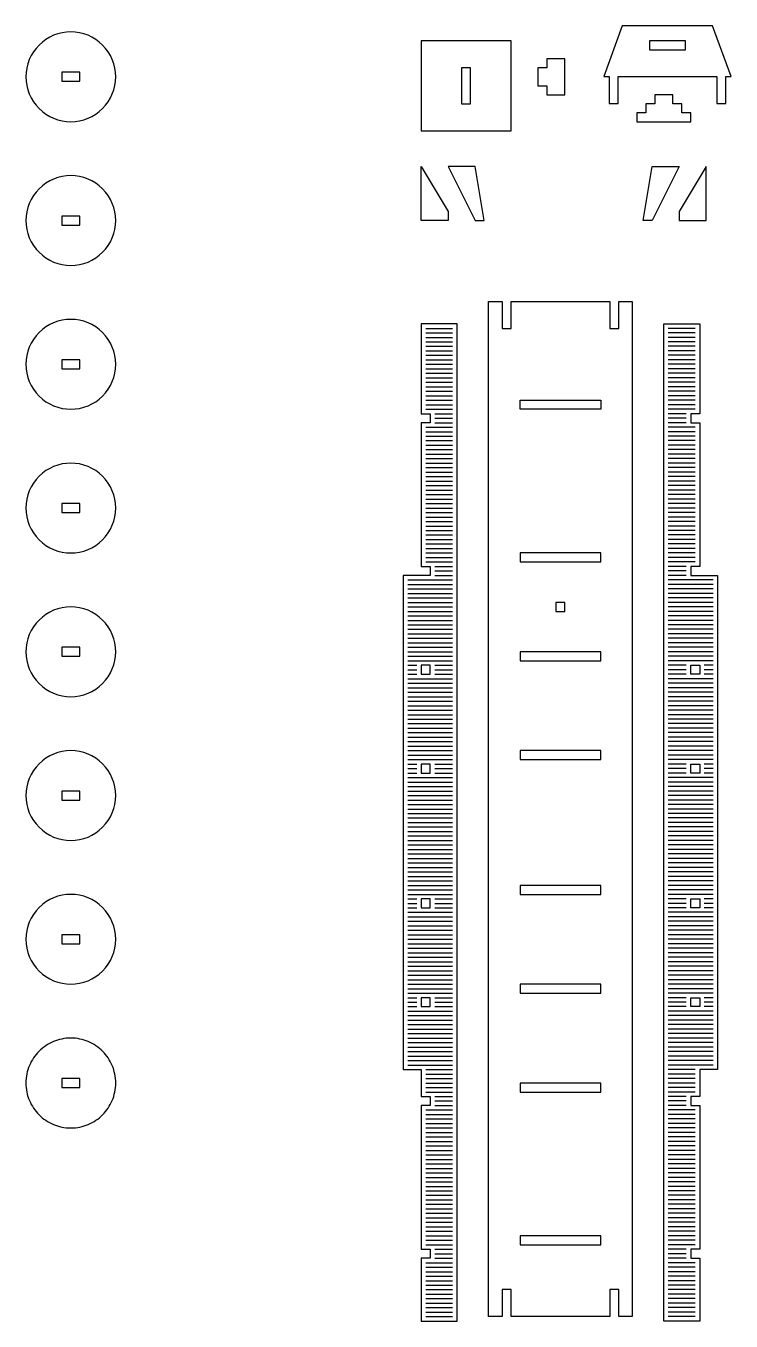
# Model space of a CAD drawing. Extents: x -80 to 87, y -38 to 108.
# Drawn here: x 48 to 87.2, y 36.1 to 108.2 of the extents above; entities that cross this region are included whole.
import ezdxf

# ---------------------------------------------------------------- set-up
doc = ezdxf.new("R2010")
doc.units = 0
doc.header["$MEASUREMENT"] = 0
doc.layers.get('0').update_dxf_attribs({"linetype": 'CONTINUOUS'})
doc.layers.add('ENGRAVE', color=1, linetype='CONTINUOUS')

msp = doc.modelspace()

# ---------------------------------------------------------------- linework, layer by layer
for points in [[(80.455, 103.885), (80.955, 103.885), (80.955, 105.385), (86.455, 105.385), (86.455, 103.885), (86.955, 103.885), (86.955, 105.385), (87.248, 105.389), (86.222, 108.208), (81.188, 108.208), (80.162, 105.389), (80.455, 105.385)], [(75, 107.375), (70, 107.375), (70, 102.375), (75, 102.375)], [(82.705, 106.885), (84.705, 106.885), (84.705, 107.385), (82.705, 107.385)], [(78, 104.375), (78, 106.375), (77, 106.375), (77, 105.875), (76.5, 105.875), (76.5, 104.875), (77, 104.875), (77, 104.375)], [(51, 105.625), (50, 105.625), (50, 105.125), (51, 105.125)], [(72.25, 105.875), (72.25, 103.875), (72.75, 103.875), (72.75, 105.875)], [(82, 102.875), (85, 102.875), (85, 103.375), (84.5, 103.375), (84.5, 103.875), (84, 103.875), (84, 104.375), (83, 104.375), (83, 103.875), (82.5, 103.875), (82.5, 103.375), (82, 103.375)], [(70, 100.375), (71.5, 97.875), (71.5, 97.375), (70, 97.375)], [(71.5, 100.375), (73, 97.375), (73.5, 97.375), (73, 100.375)], [(84.352, 100.375), (82.852, 97.375), (82.352, 97.375), (82.852, 100.375)], [(85.852, 100.375), (84.352, 97.875), (84.352, 97.375), (85.852, 97.375)], [(51, 97.625), (50, 97.625), (50, 97.125), (51, 97.125)], [(73.75, 92.873), (74.5, 92.873), (74.5, 91.373), (75, 91.373), (75, 92.873), (80.5, 92.873), (80.5, 91.373), (81, 91.373), (81, 92.873), (81.75, 92.873), (81.75, 36.375), (81, 36.375), (81, 37.875), (80.5, 37.875), (80.5, 36.375), (75, 36.375), (75, 37.875), (74.5, 37.875), (74.5, 36.375), (73.75, 36.375)], [(72, 91.625), (70, 91.625), (70, 86.625), (70.5, 86.625), (70.5, 86.125), (70, 86.125), (70, 78.125), (70.5, 78.125), (70.5, 77.625), (70, 77.625), (69, 77.625), (69, 50.125), (70, 50.125), (70, 48.625), (70.5, 48.625), (70.5, 48.125), (70, 48.125), (70, 40.125), (70.5, 40.125), (70.5, 39.625), (70, 39.625), (70, 36.125), (72, 36.125)], [(83.5, 91.625), (85.5, 91.625), (85.5, 86.625), (85, 86.625), (85, 86.125), (85.5, 86.125), (85.5, 78.125), (85, 78.125), (85, 77.625), (85.5, 77.625), (86.5, 77.625), (86.5, 50.125), (85.5, 50.125), (85.5, 48.625), (85, 48.625), (85, 48.125), (85.5, 48.125), (85.5, 40.125), (85, 40.125), (85, 39.625), (85.5, 39.625), (85.5, 36.125), (83.5, 36.125)], [(51, 89.625), (50, 89.625), (50, 89.125), (51, 89.125)], [(75.5, 87.375), (80, 87.375), (80, 86.875), (75.5, 86.875)], [(51, 81.625), (50, 81.625), (50, 81.125), (51, 81.125)], [(75.5, 78.875), (75.5, 78.375), (80, 78.375), (80, 78.875)], [(77.5, 76.125), (77.5, 75.625), (78, 75.625), (78, 76.125)], [(51, 73.625), (50, 73.625), (50, 73.125), (51, 73.125)], [(75.5, 73.375), (75.5, 72.875), (80, 72.875), (80, 73.375)], [(70.5, 72.125), (70.5, 72.625), (70.5, 72.625), (70.5, 72.625), (70, 72.625), (70, 72.125)], [(85, 72.125), (85, 72.625), (85, 72.625), (85, 72.625), (85.5, 72.625), (85.5, 72.125)], [(75.5, 67.875), (75.5, 67.375), (80, 67.375), (80, 67.875)], [(70.5, 66.625), (70.5, 67.125), (70, 67.125), (70, 66.625)], [(85, 66.625), (85, 67.125), (85.5, 67.125), (85.5, 66.625)], [(51, 65.625), (50, 65.625), (50, 65.125), (51, 65.125)], [(75.5, 60.375), (75.5, 59.875), (80, 59.875), (80, 60.375)], [(70.5, 59.125), (70.5, 59.625), (70, 59.625), (70, 59.125)], [(85, 59.125), (85, 59.625), (85.5, 59.625), (85.5, 59.125)], [(51, 57.625), (50, 57.625), (50, 57.125), (51, 57.125)], [(75.5, 54.875), (75.5, 54.375), (80, 54.375), (80, 54.875)], [(70.5, 53.625), (70.5, 54.125), (70, 54.125), (70, 53.625)], [(85, 53.625), (85, 54.125), (85.5, 54.125), (85.5, 53.625)], [(53, 49.375), (52.997, 49.504), (52.987, 49.63), (52.971, 49.755), (52.949, 49.879), (52.921, 49.999), (52.888, 50.118), (52.848, 50.234), (52.803, 50.348), (52.753, 50.458), (52.698, 50.566), (52.638, 50.671), (52.573, 50.772), (52.503, 50.87), (52.429, 50.965), (52.35, 51.055), (52.267, 51.142), (52.181, 51.225), (52.09, 51.304), (51.995, 51.378), (51.897, 51.448), (51.796, 51.513), (51.691, 51.573), (51.583, 51.628), (51.473, 51.678), (51.359, 51.723), (51.243, 51.763), (51.124, 51.796), (51.004, 51.824), (50.881, 51.846), (50.755, 51.862), (50.629, 51.872), (50.5, 51.875), (50.372, 51.872), (50.245, 51.862), (50.12, 51.846), (49.997, 51.824), (49.876, 51.796), (49.757, 51.763), (49.641, 51.723), (49.527, 51.678), (49.417, 51.628), (49.309, 51.573), (49.204, 51.513), (49.103, 51.448), (49.005, 51.378), (48.91, 51.304), (48.82, 51.225), (48.733, 51.142), (48.65, 51.055), (48.571, 50.965), (48.497, 50.87), (48.427, 50.772), (48.362, 50.671), (48.302, 50.566), (48.247, 50.458), (48.197, 50.348), (48.152, 50.234), (48.113, 50.118), (48.079, 49.999), (48.051, 49.879), (48.029, 49.755), (48.013, 49.63), (48.003, 49.504), (48, 49.375), (48.003, 49.246), (48.013, 49.12), (48.029, 48.995), (48.051, 48.872), (48.079, 48.751), (48.113, 48.632), (48.152, 48.516), (48.197, 48.402), (48.247, 48.292), (48.302, 48.184), (48.362, 48.079), (48.427, 47.978), (48.497, 47.88), (48.571, 47.785), (48.65, 47.695), (48.733, 47.608), (48.82, 47.525), (48.91, 47.446), (49.005, 47.372), (49.103, 47.302), (49.204, 47.237), (49.309, 47.177), (49.417, 47.122), (49.527, 47.072), (49.641, 47.027), (49.757, 46.988), (49.876, 46.954), (49.997, 46.926), (50.12, 46.904), (50.245, 46.888), (50.372, 46.878), (50.5, 46.875), (50.629, 46.878), (50.755, 46.888), (50.881, 46.904), (51.004, 46.926), (51.124, 46.954), (51.243, 46.988), (51.359, 47.027), (51.473, 47.072), (51.583, 47.122), (51.691, 47.177), (51.796, 47.237), (51.897, 47.302), (51.995, 47.372), (52.09, 47.446), (52.181, 47.525), (52.267, 47.608), (52.35, 47.695), (52.429, 47.785), (52.503, 47.88), (52.573, 47.978), (52.638, 48.079), (52.698, 48.184), (52.753, 48.292), (52.803, 48.402), (52.848, 48.516), (52.888, 48.632), (52.921, 48.751), (52.949, 48.872), (52.971, 48.995), (52.987, 49.12), (52.997, 49.246)], [(51, 49.625), (50, 49.625), (50, 49.125), (51, 49.125)], [(75.5, 49.375), (75.5, 48.875), (80, 48.875), (80, 49.375)], [(75.5, 40.875), (75.5, 40.375), (80, 40.375), (80, 40.875)]]:
    msp.add_lwpolyline(points, close=True)
for points in [[(53, 105.375, 0.414239), (50.5, 107.875, 0.414239), (48, 105.375, 0.414239), (50.5, 102.875, 0.414239)], [(53, 97.375, 0.414239), (50.5, 99.875, 0.414239), (48, 97.375, 0.414239), (50.5, 94.875, 0.414239)], [(53, 89.375, 0.414239), (50.5, 91.875, 0.414239), (48, 89.375, 0.414239), (50.5, 86.875, 0.414239)], [(53, 81.375, 0.414239), (50.5, 83.875, 0.414239), (48, 81.375, 0.414239), (50.5, 78.875, 0.414239)], [(53, 73.375, 0.414239), (50.5, 75.875, 0.414239), (48, 73.375, 0.414239), (50.5, 70.875, 0.414239)], [(53, 65.375, 0.414239), (50.5, 67.875, 0.414239), (48, 65.375, 0.414239), (50.5, 62.875, 0.414239)], [(53, 57.375, 0.414239), (50.5, 59.875, 0.414239), (48, 57.375, 0.414239), (50.5, 54.875, 0.414239)]]:
    msp.add_lwpolyline(points, format="xyb", close=True)
at = {"layer": 'ENGRAVE'}
for points in [[(70.25, 91.375), (71.75, 91.375)], [(70.25, 91.125), (71.75, 91.125)], [(70.25, 90.875), (71.75, 90.875)], [(85.25, 91.375), (83.75, 91.375)], [(85.25, 91.125), (83.75, 91.125)], [(85.25, 90.875), (83.75, 90.875)], [(70.25, 90.625), (71.75, 90.625)], [(70.25, 90.375), (71.75, 90.375)], [(70.25, 90.125), (71.75, 90.125)], [(85.25, 90.625), (83.75, 90.625)], [(85.25, 90.375), (83.75, 90.375)], [(85.25, 90.125), (83.75, 90.125)], [(70.25, 89.875), (71.75, 89.875)], [(70.25, 89.625), (71.75, 89.625)], [(85.25, 89.875), (83.75, 89.875)], [(85.25, 89.625), (83.75, 89.625)], [(70.25, 89.375), (71.75, 89.375)], [(70.25, 89.125), (71.75, 89.125)], [(70.25, 88.875), (71.75, 88.875)], [(85.25, 89.375), (83.75, 89.375)], [(85.25, 89.125), (83.75, 89.125)], [(85.25, 88.875), (83.75, 88.875)], [(70.25, 88.625), (71.75, 88.625)], [(70.25, 88.375), (71.75, 88.375)], [(70.25, 88.125), (71.75, 88.125)], [(85.25, 88.625), (83.75, 88.625)], [(85.25, 88.375), (83.75, 88.375)], [(85.25, 88.125), (83.75, 88.125)], [(70.25, 87.875), (71.75, 87.875)], [(70.25, 87.625), (71.75, 87.625)], [(70.25, 87.375), (71.75, 87.375)], [(85.25, 87.875), (83.75, 87.875)], [(85.25, 87.625), (83.75, 87.625)], [(85.25, 87.375), (83.75, 87.375)], [(70.25, 87.125), (71.75, 87.125)], [(70.25, 86.875), (71.75, 86.875)], [(70.75, 86.625), (71.75, 86.625)], [(85.25, 87.125), (83.75, 87.125)], [(85.25, 86.875), (83.75, 86.875)], [(84.75, 86.625), (83.75, 86.625)], [(70.25, 85.875), (71.75, 85.875)], [(70.75, 86.375), (71.75, 86.375)], [(70.75, 86.125), (71.75, 86.125)], [(84.75, 86.375), (83.75, 86.375)], [(84.75, 86.125), (83.75, 86.125)], [(85.25, 85.875), (83.75, 85.875)], [(70.25, 85.625), (71.75, 85.625)], [(70.25, 85.375), (71.75, 85.375)], [(70.25, 85.125), (71.75, 85.125)], [(85.25, 85.625), (83.75, 85.625)], [(85.25, 85.375), (83.75, 85.375)], [(85.25, 85.125), (83.75, 85.125)], [(70.25, 84.875), (71.75, 84.875)], [(70.25, 84.625), (71.75, 84.625)], [(70.25, 84.375), (71.75, 84.375)], [(85.25, 84.875), (83.75, 84.875)], [(85.25, 84.625), (83.75, 84.625)], [(85.25, 84.375), (83.75, 84.375)], [(70.25, 84.125), (71.75, 84.125)], [(70.25, 83.875), (71.75, 83.875)], [(70.25, 83.625), (71.75, 83.625)], [(85.25, 84.125), (83.75, 84.125)], [(85.25, 83.875), (83.75, 83.875)], [(85.25, 83.625), (83.75, 83.625)], [(70.25, 83.375), (71.75, 83.375)], [(70.25, 83.125), (71.75, 83.125)], [(85.25, 83.375), (83.75, 83.375)], [(85.25, 83.125), (83.75, 83.125)], [(70.25, 82.875), (71.75, 82.875)], [(70.25, 82.625), (71.75, 82.625)], [(70.25, 82.375), (71.75, 82.375)], [(85.25, 82.875), (83.75, 82.875)], [(85.25, 82.625), (83.75, 82.625)], [(85.25, 82.375), (83.75, 82.375)], [(70.25, 82.125), (71.75, 82.125)], [(70.25, 81.875), (71.75, 81.875)], [(70.25, 81.625), (71.75, 81.625)], [(85.25, 82.125), (83.75, 82.125)], [(85.25, 81.875), (83.75, 81.875)], [(85.25, 81.625), (83.75, 81.625)], [(70.25, 81.375), (71.75, 81.375)], [(70.25, 81.125), (71.75, 81.125)], [(70.25, 80.875), (71.75, 80.875)], [(85.25, 81.375), (83.75, 81.375)], [(85.25, 81.125), (83.75, 81.125)], [(85.25, 80.875), (83.75, 80.875)], [(70.25, 80.625), (71.75, 80.625)], [(70.25, 80.375), (71.75, 80.375)], [(70.25, 80.125), (71.75, 80.125)], [(85.25, 80.625), (83.75, 80.625)], [(85.25, 80.375), (83.75, 80.375)], [(85.25, 80.125), (83.75, 80.125)], [(70.25, 79.875), (71.75, 79.875)], [(70.25, 79.625), (71.75, 79.625)], [(70.25, 79.375), (71.75, 79.375)], [(85.25, 79.875), (83.75, 79.875)], [(85.25, 79.625), (83.75, 79.625)], [(85.25, 79.375), (83.75, 79.375)], [(70.25, 79.125), (71.75, 79.125)], [(70.25, 78.875), (71.75, 78.875)], [(70.25, 78.625), (71.75, 78.625)], [(85.25, 79.125), (83.75, 79.125)], [(85.25, 78.875), (83.75, 78.875)], [(85.25, 78.625), (83.75, 78.625)], [(70.25, 78.375), (71.75, 78.375)], [(70.75, 78.125), (71.75, 78.125)], [(70.75, 77.875), (71.75, 77.875)], [(85.25, 78.375), (83.75, 78.375)], [(84.75, 78.125), (83.75, 78.125)], [(84.75, 77.875), (83.75, 77.875)], [(69.25, 77.375), (71.75, 77.375)], [(70.75, 77.625), (71.75, 77.625)], [(84.75, 77.625), (83.75, 77.625)], [(86.25, 77.375), (83.75, 77.375)], [(69.25, 77.125), (71.75, 77.125)], [(69.25, 76.875), (71.75, 76.875)], [(69.25, 76.625), (71.75, 76.625)], [(86.25, 77.125), (83.75, 77.125)], [(86.25, 76.875), (83.75, 76.875)], [(86.25, 76.625), (83.75, 76.625)], [(69.25, 76.375), (71.75, 76.375)], [(69.25, 76.125), (71.75, 76.125)], [(69.25, 75.875), (71.75, 75.875)], [(86.25, 76.375), (83.75, 76.375)], [(86.25, 76.125), (83.75, 76.125)], [(86.25, 75.875), (83.75, 75.875)], [(69.25, 75.625), (71.75, 75.625)], [(69.25, 75.375), (71.75, 75.375)], [(69.25, 75.125), (71.75, 75.125)], [(86.25, 75.625), (83.75, 75.625)], [(86.25, 75.375), (83.75, 75.375)], [(86.25, 75.125), (83.75, 75.125)], [(69.25, 74.875), (71.75, 74.875)], [(69.25, 74.625), (71.75, 74.625)], [(69.25, 74.375), (71.75, 74.375)], [(86.25, 74.875), (83.75, 74.875)], [(86.25, 74.625), (83.75, 74.625)], [(86.25, 74.375), (83.75, 74.375)], [(69.25, 74.125), (71.75, 74.125)], [(69.25, 73.875), (71.75, 73.875)], [(69.25, 73.625), (71.75, 73.625)], [(86.25, 74.125), (83.75, 74.125)], [(86.25, 73.875), (83.75, 73.875)], [(86.25, 73.625), (83.75, 73.625)], [(69.25, 73.375), (71.75, 73.375)], [(69.25, 73.125), (71.75, 73.125)], [(69.25, 72.875), (71.75, 72.875)], [(86.25, 73.375), (83.75, 73.375)], [(86.25, 73.125), (83.75, 73.125)], [(86.25, 72.875), (83.75, 72.875)], [(69.25, 72.625), (69.75, 72.625)], [(69.25, 72.375), (69.75, 72.375)], [(69.25, 72.125), (69.75, 72.125)], [(70.75, 72.625), (71.75, 72.625)], [(70.75, 72.375), (71.75, 72.375)], [(70.75, 72.125), (71.75, 72.125)], [(84.75, 72.625), (83.75, 72.625)], [(84.75, 72.375), (83.75, 72.375)], [(84.75, 72.125), (83.75, 72.125)], [(86.25, 72.625), (85.75, 72.625)], [(86.25, 72.375), (85.75, 72.375)], [(86.25, 72.125), (85.75, 72.125)], [(69.25, 71.875), (71.75, 71.875)], [(69.25, 71.625), (71.75, 71.625)], [(69.25, 71.375), (71.75, 71.375)], [(86.25, 71.875), (83.75, 71.875)], [(86.25, 71.625), (83.75, 71.625)], [(86.25, 71.375), (83.75, 71.375)], [(69.25, 71.125), (71.75, 71.125)], [(69.25, 70.875), (71.75, 70.875)], [(86.25, 71.125), (83.75, 71.125)], [(86.25, 70.875), (83.75, 70.875)], [(69.25, 70.625), (71.75, 70.625)], [(69.25, 70.375), (71.75, 70.375)], [(69.25, 70.125), (71.75, 70.125)], [(86.25, 70.625), (83.75, 70.625)], [(86.25, 70.375), (83.75, 70.375)], [(86.25, 70.125), (83.75, 70.125)], [(69.25, 69.875), (71.75, 69.875)], [(69.25, 69.625), (71.75, 69.625)], [(69.25, 69.375), (71.75, 69.375)], [(86.25, 69.875), (83.75, 69.875)], [(86.25, 69.625), (83.75, 69.625)], [(86.25, 69.375), (83.75, 69.375)], [(69.25, 69.125), (71.75, 69.125)], [(69.25, 68.875), (71.75, 68.875)], [(69.25, 68.625), (71.75, 68.625)], [(86.25, 69.125), (83.75, 69.125)], [(86.25, 68.875), (83.75, 68.875)], [(86.25, 68.625), (83.75, 68.625)], [(69.25, 68.375), (71.75, 68.375)], [(69.25, 68.125), (71.75, 68.125)], [(69.25, 67.875), (71.75, 67.875)], [(86.25, 68.375), (83.75, 68.375)], [(86.25, 68.125), (83.75, 68.125)], [(86.25, 67.875), (83.75, 67.875)], [(69.25, 67.625), (71.75, 67.625)], [(69.25, 67.375), (71.75, 67.375)], [(69.25, 67.125), (69.75, 67.125)], [(70.75, 67.125), (71.75, 67.125)], [(86.25, 67.625), (83.75, 67.625)], [(86.25, 67.375), (83.75, 67.375)], [(84.75, 67.125), (83.75, 67.125)], [(86.25, 67.125), (85.75, 67.125)], [(69.25, 66.875), (69.75, 66.875)], [(69.25, 66.625), (69.75, 66.625)], [(69.25, 66.375), (71.75, 66.375)], [(70.75, 66.875), (71.75, 66.875)], [(70.75, 66.625), (71.75, 66.625)], [(84.75, 66.875), (83.75, 66.875)], [(84.75, 66.625), (83.75, 66.625)], [(86.25, 66.375), (83.75, 66.375)], [(86.25, 66.875), (85.75, 66.875)], [(86.25, 66.625), (85.75, 66.625)], [(69.25, 66.125), (71.75, 66.125)], [(69.25, 65.875), (71.75, 65.875)], [(69.25, 65.625), (71.75, 65.625)], [(86.25, 66.125), (83.75, 66.125)], [(86.25, 65.875), (83.75, 65.875)], [(86.25, 65.625), (83.75, 65.625)], [(69.25, 65.375), (71.75, 65.375)], [(69.25, 65.125), (71.75, 65.125)], [(69.25, 64.875), (71.75, 64.875)], [(86.25, 65.375), (83.75, 65.375)], [(86.25, 65.125), (83.75, 65.125)], [(86.25, 64.875), (83.75, 64.875)], [(69.25, 64.625), (71.75, 64.625)], [(69.25, 64.375), (71.75, 64.375)], [(86.25, 64.625), (83.75, 64.625)], [(86.25, 64.375), (83.75, 64.375)], [(69.25, 64.125), (71.75, 64.125)], [(69.25, 63.875), (71.75, 63.875)], [(69.25, 63.625), (71.75, 63.625)], [(86.25, 64.125), (83.75, 64.125)], [(86.25, 63.875), (83.75, 63.875)], [(86.25, 63.625), (83.75, 63.625)], [(69.25, 63.375), (71.75, 63.375)], [(69.25, 63.125), (71.75, 63.125)], [(69.25, 62.875), (71.75, 62.875)], [(86.25, 63.375), (83.75, 63.375)], [(86.25, 63.125), (83.75, 63.125)], [(86.25, 62.875), (83.75, 62.875)], [(69.25, 62.625), (71.75, 62.625)], [(69.25, 62.375), (71.75, 62.375)], [(69.25, 62.125), (71.75, 62.125)], [(86.25, 62.625), (83.75, 62.625)], [(86.25, 62.375), (83.75, 62.375)], [(86.25, 62.125), (83.75, 62.125)], [(69.25, 61.875), (71.75, 61.875)], [(69.25, 61.625), (71.75, 61.625)], [(69.25, 61.375), (71.75, 61.375)], [(86.25, 61.875), (83.75, 61.875)], [(86.25, 61.625), (83.75, 61.625)], [(86.25, 61.375), (83.75, 61.375)], [(69.25, 61.125), (71.75, 61.125)], [(69.25, 60.875), (71.75, 60.875)], [(69.25, 60.625), (71.75, 60.625)], [(86.25, 61.125), (83.75, 61.125)], [(86.25, 60.875), (83.75, 60.875)], [(86.25, 60.625), (83.75, 60.625)], [(69.25, 60.375), (71.75, 60.375)], [(69.25, 60.125), (71.75, 60.125)], [(69.25, 59.875), (71.75, 59.875)], [(86.25, 60.375), (83.75, 60.375)], [(86.25, 60.125), (83.75, 60.125)], [(86.25, 59.875), (83.75, 59.875)], [(69.25, 59.625), (69.75, 59.625)], [(69.25, 59.375), (69.75, 59.375)], [(69.25, 59.125), (69.75, 59.125)], [(70.75, 59.625), (71.75, 59.625)], [(70.75, 59.375), (71.75, 59.375)], [(70.75, 59.125), (71.75, 59.125)], [(84.75, 59.625), (83.75, 59.625)], [(84.75, 59.375), (83.75, 59.375)], [(84.75, 59.125), (83.75, 59.125)], [(86.25, 59.625), (85.75, 59.625)], [(86.25, 59.375), (85.75, 59.375)], [(86.25, 59.125), (85.75, 59.125)], [(69.25, 58.875), (71.75, 58.875)], [(69.25, 58.625), (71.75, 58.625)], [(86.25, 58.875), (83.75, 58.875)], [(86.25, 58.625), (83.75, 58.625)], [(69.25, 58.375), (71.75, 58.375)], [(69.25, 58.125), (71.75, 58.125)], [(69.25, 57.875), (71.75, 57.875)], [(86.25, 58.375), (83.75, 58.375)], [(86.25, 58.125), (83.75, 58.125)], [(86.25, 57.875), (83.75, 57.875)], [(69.25, 57.625), (71.75, 57.625)], [(69.25, 57.375), (71.75, 57.375)], [(69.25, 57.125), (71.75, 57.125)], [(86.25, 57.625), (83.75, 57.625)], [(86.25, 57.375), (83.75, 57.375)], [(86.25, 57.125), (83.75, 57.125)], [(69.25, 56.875), (71.75, 56.875)], [(69.25, 56.625), (71.75, 56.625)], [(69.25, 56.375), (71.75, 56.375)], [(86.25, 56.875), (83.75, 56.875)], [(86.25, 56.625), (83.75, 56.625)], [(86.25, 56.375), (83.75, 56.375)], [(69.25, 56.125), (71.75, 56.125)], [(69.25, 55.875), (71.75, 55.875)], [(69.25, 55.625), (71.75, 55.625)], [(86.25, 56.125), (83.75, 56.125)], [(86.25, 55.875), (83.75, 55.875)], [(86.25, 55.625), (83.75, 55.625)], [(69.25, 55.375), (71.75, 55.375)], [(69.25, 55.125), (71.75, 55.125)], [(69.25, 54.875), (71.75, 54.875)], [(86.25, 55.375), (83.75, 55.375)], [(86.25, 55.125), (83.75, 55.125)], [(86.25, 54.875), (83.75, 54.875)], [(69.25, 54.625), (71.75, 54.625)], [(69.25, 54.375), (71.75, 54.375)], [(69.25, 54.125), (69.75, 54.125)], [(70.75, 54.125), (71.75, 54.125)], [(86.25, 54.625), (83.75, 54.625)], [(86.25, 54.375), (83.75, 54.375)], [(84.75, 54.125), (83.75, 54.125)], [(86.25, 54.125), (85.75, 54.125)], [(69.25, 53.875), (69.75, 53.875)], [(69.25, 53.625), (69.75, 53.625)], [(69.25, 53.375), (71.75, 53.375)], [(70.75, 53.875), (71.75, 53.875)], [(70.75, 53.625), (71.75, 53.625)], [(84.75, 53.875), (83.75, 53.875)], [(84.75, 53.625), (83.75, 53.625)], [(86.25, 53.375), (83.75, 53.375)], [(86.25, 53.875), (85.75, 53.875)], [(86.25, 53.625), (85.75, 53.625)], [(69.25, 53.125), (71.75, 53.125)], [(69.25, 52.875), (71.75, 52.875)], [(69.25, 52.625), (71.75, 52.625)], [(86.25, 53.125), (83.75, 53.125)], [(86.25, 52.875), (83.75, 52.875)], [(86.25, 52.625), (83.75, 52.625)], [(69.25, 52.375), (71.75, 52.375)], [(69.25, 52.125), (71.75, 52.125)], [(86.25, 52.375), (83.75, 52.375)], [(86.25, 52.125), (83.75, 52.125)], [(69.25, 51.875), (71.75, 51.875)], [(69.25, 51.625), (71.75, 51.625)], [(69.25, 51.375), (71.75, 51.375)], [(86.25, 51.875), (83.75, 51.875)], [(86.25, 51.625), (83.75, 51.625)], [(86.25, 51.375), (83.75, 51.375)], [(69.25, 51.125), (71.75, 51.125)], [(69.25, 50.875), (71.75, 50.875)], [(69.25, 50.625), (71.75, 50.625)], [(86.25, 51.125), (83.75, 51.125)], [(86.25, 50.875), (83.75, 50.875)], [(86.25, 50.625), (83.75, 50.625)], [(69.25, 50.375), (71.75, 50.375)], [(70.25, 50.125), (71.75, 50.125)], [(70.25, 49.875), (71.75, 49.875)], [(86.25, 50.375), (83.75, 50.375)], [(85.25, 50.125), (83.75, 50.125)], [(85.25, 49.875), (83.75, 49.875)], [(70.25, 49.625), (71.75, 49.625)], [(70.25, 49.375), (71.75, 49.375)], [(70.25, 49.125), (71.75, 49.125)], [(85.25, 49.625), (83.75, 49.625)], [(85.25, 49.375), (83.75, 49.375)], [(85.25, 49.125), (83.75, 49.125)], [(70.25, 48.875), (71.75, 48.875)], [(70.75, 48.625), (71.75, 48.625)], [(70.75, 48.375), (71.75, 48.375)], [(85.25, 48.875), (83.75, 48.875)], [(84.75, 48.625), (83.75, 48.625)], [(84.75, 48.375), (83.75, 48.375)], [(70.25, 47.875), (71.75, 47.875)], [(70.25, 47.625), (71.75, 47.625)], [(70.75, 48.125), (71.75, 48.125)], [(84.75, 48.125), (83.75, 48.125)], [(85.25, 47.875), (83.75, 47.875)], [(85.25, 47.625), (83.75, 47.625)], [(70.25, 47.375), (71.75, 47.375)], [(70.25, 47.125), (71.75, 47.125)], [(70.25, 46.875), (71.75, 46.875)], [(85.25, 47.375), (83.75, 47.375)], [(85.25, 47.125), (83.75, 47.125)], [(85.25, 46.875), (83.75, 46.875)], [(70.25, 46.625), (71.75, 46.625)], [(70.25, 46.375), (71.75, 46.375)], [(85.25, 46.625), (83.75, 46.625)], [(85.25, 46.375), (83.75, 46.375)], [(70.25, 46.125), (71.75, 46.125)], [(70.25, 45.875), (71.75, 45.875)], [(70.25, 45.625), (71.75, 45.625)], [(85.25, 46.125), (83.75, 46.125)], [(85.25, 45.875), (83.75, 45.875)], [(85.25, 45.625), (83.75, 45.625)], [(70.25, 45.375), (71.75, 45.375)], [(70.25, 45.125), (71.75, 45.125)], [(70.25, 44.875), (71.75, 44.875)], [(85.25, 45.375), (83.75, 45.375)], [(85.25, 45.125), (83.75, 45.125)], [(85.25, 44.875), (83.75, 44.875)], [(70.25, 44.625), (71.75, 44.625)], [(70.25, 44.375), (71.75, 44.375)], [(70.25, 44.125), (71.75, 44.125)], [(85.25, 44.625), (83.75, 44.625)], [(85.25, 44.375), (83.75, 44.375)], [(85.25, 44.125), (83.75, 44.125)], [(70.25, 43.875), (71.75, 43.875)], [(70.25, 43.625), (71.75, 43.625)], [(70.25, 43.375), (71.75, 43.375)], [(85.25, 43.875), (83.75, 43.875)], [(85.25, 43.625), (83.75, 43.625)], [(85.25, 43.375), (83.75, 43.375)], [(70.25, 43.125), (71.75, 43.125)], [(70.25, 42.875), (71.75, 42.875)], [(70.25, 42.625), (71.75, 42.625)], [(85.25, 43.125), (83.75, 43.125)], [(85.25, 42.875), (83.75, 42.875)], [(85.25, 42.625), (83.75, 42.625)], [(70.25, 42.375), (71.75, 42.375)], [(70.25, 42.125), (71.75, 42.125)], [(70.25, 41.875), (71.75, 41.875)], [(85.25, 42.375), (83.75, 42.375)], [(85.25, 42.125), (83.75, 42.125)], [(85.25, 41.875), (83.75, 41.875)], [(70.25, 41.625), (71.75, 41.625)], [(70.25, 41.375), (71.75, 41.375)], [(70.25, 41.125), (71.75, 41.125)], [(85.25, 41.625), (83.75, 41.625)], [(85.25, 41.375), (83.75, 41.375)], [(85.25, 41.125), (83.75, 41.125)], [(70.25, 40.875), (71.75, 40.875)], [(70.25, 40.625), (71.75, 40.625)], [(70.25, 40.375), (71.75, 40.375)], [(85.25, 40.875), (83.75, 40.875)], [(85.25, 40.625), (83.75, 40.625)], [(85.25, 40.375), (83.75, 40.375)], [(70.75, 40.125), (71.75, 40.125)], [(70.75, 39.875), (71.75, 39.875)], [(84.75, 40.125), (83.75, 40.125)], [(84.75, 39.875), (83.75, 39.875)], [(70.25, 39.375), (71.75, 39.375)], [(70.25, 39.125), (71.75, 39.125)], [(70.75, 39.625), (71.75, 39.625)], [(84.75, 39.625), (83.75, 39.625)], [(85.25, 39.375), (83.75, 39.375)], [(85.25, 39.125), (83.75, 39.125)], [(70.25, 38.875), (71.75, 38.875)], [(70.25, 38.625), (71.75, 38.625)], [(70.25, 38.375), (71.75, 38.375)], [(85.25, 38.875), (83.75, 38.875)], [(85.25, 38.625), (83.75, 38.625)], [(85.25, 38.375), (83.75, 38.375)], [(70.25, 38.125), (71.75, 38.125)], [(70.25, 37.875), (71.75, 37.875)], [(70.25, 37.625), (71.75, 37.625)], [(85.25, 38.125), (83.75, 38.125)], [(85.25, 37.875), (83.75, 37.875)], [(85.25, 37.625), (83.75, 37.625)], [(70.25, 37.375), (71.75, 37.375)], [(70.25, 37.125), (71.75, 37.125)], [(70.25, 36.875), (71.75, 36.875)], [(85.25, 37.375), (83.75, 37.375)], [(85.25, 37.125), (83.75, 37.125)], [(85.25, 36.875), (83.75, 36.875)], [(70.25, 36.625), (71.75, 36.625)], [(70.25, 36.375), (71.75, 36.375)], [(85.25, 36.625), (83.75, 36.625)], [(85.25, 36.375), (83.75, 36.375)]]:
    msp.add_lwpolyline(points, dxfattribs=at)

doc.saveas('drawing.dxf')
